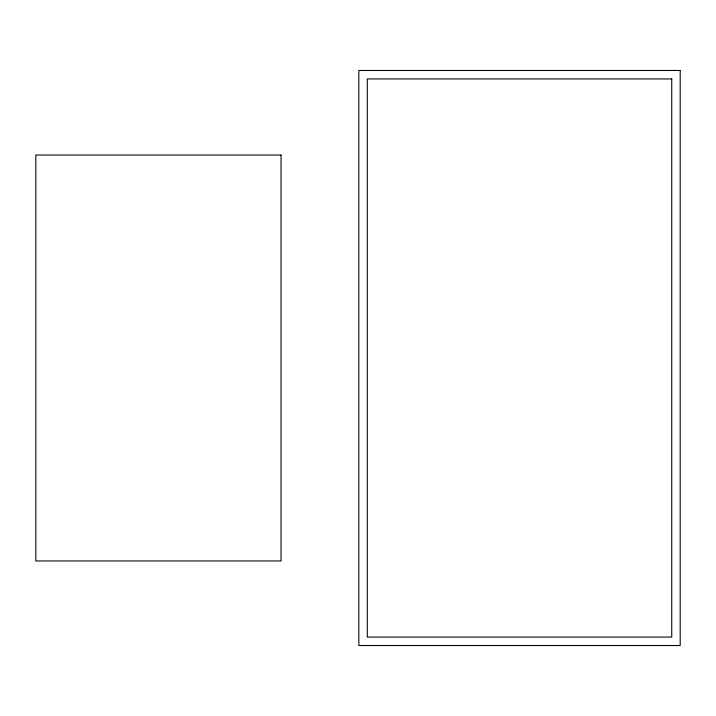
<?xml version="1.0" encoding="UTF-8"?>
<svg xmlns="http://www.w3.org/2000/svg" width="716" height="716" viewBox="0 0 716 716"><rect width="100%" height="100%" fill="white"/><g stroke="black" fill="none" stroke-linecap="round" stroke-linejoin="round"><path stroke-width="1.07" d="M680.2 70.472L358.841 70.472L358.841 645.528L680.2 645.528L680.2 70.472M671.742 78.93L367.299 78.93L367.299 637.07L671.742 637.07L671.742 78.93M281.048 155.041L35.8 155.041L35.8 560.959L281.048 560.959L281.048 155.041"/></g></svg>
